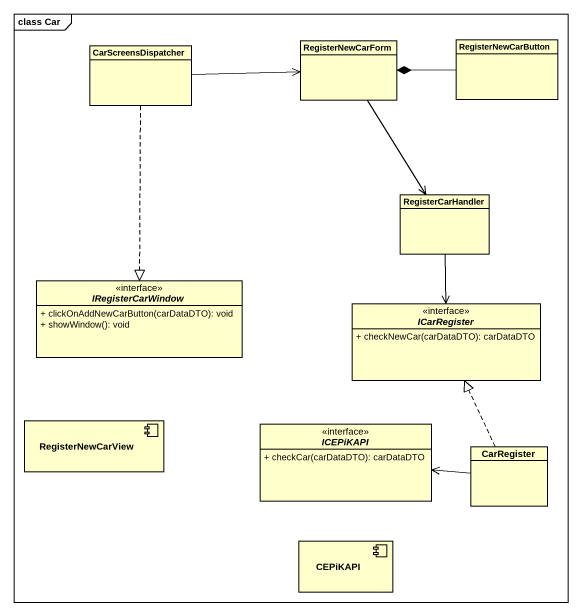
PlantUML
@startuml
mainframe class Car
allowmixing
hide circle
hide empty members
skinparam classAttributeIconSize 0
class CarScreensDispatcher
class RegisterNewCarForm
class RegisterNewCarButton
class RegisterCarHandler
interface IRegisterCarWindow {
  + clickOnAddNewCarButton(carDataDTO): void
  + showWindow(): void
}
interface ICarRegister {
  + checkNewCar(carDataDTO): carDataDTO
}
component RegisterNewCarView
interface ICEPiKAPI {
  + checkCar(carDataDTO): carDataDTO
}
class CarRegister
component CEPiKAPI
CarScreensDispatcher -right-> RegisterNewCarForm
CarScreensDispatcher ..|> IRegisterCarWindow
RegisterNewCarForm --> RegisterCarHandler
RegisterNewCarButton -left-* RegisterNewCarForm
RegisterCarHandler --> ICarRegister
CarRegister .up.|> ICarRegister
CarRegister -left-> ICEPiKAPI
@enduml
